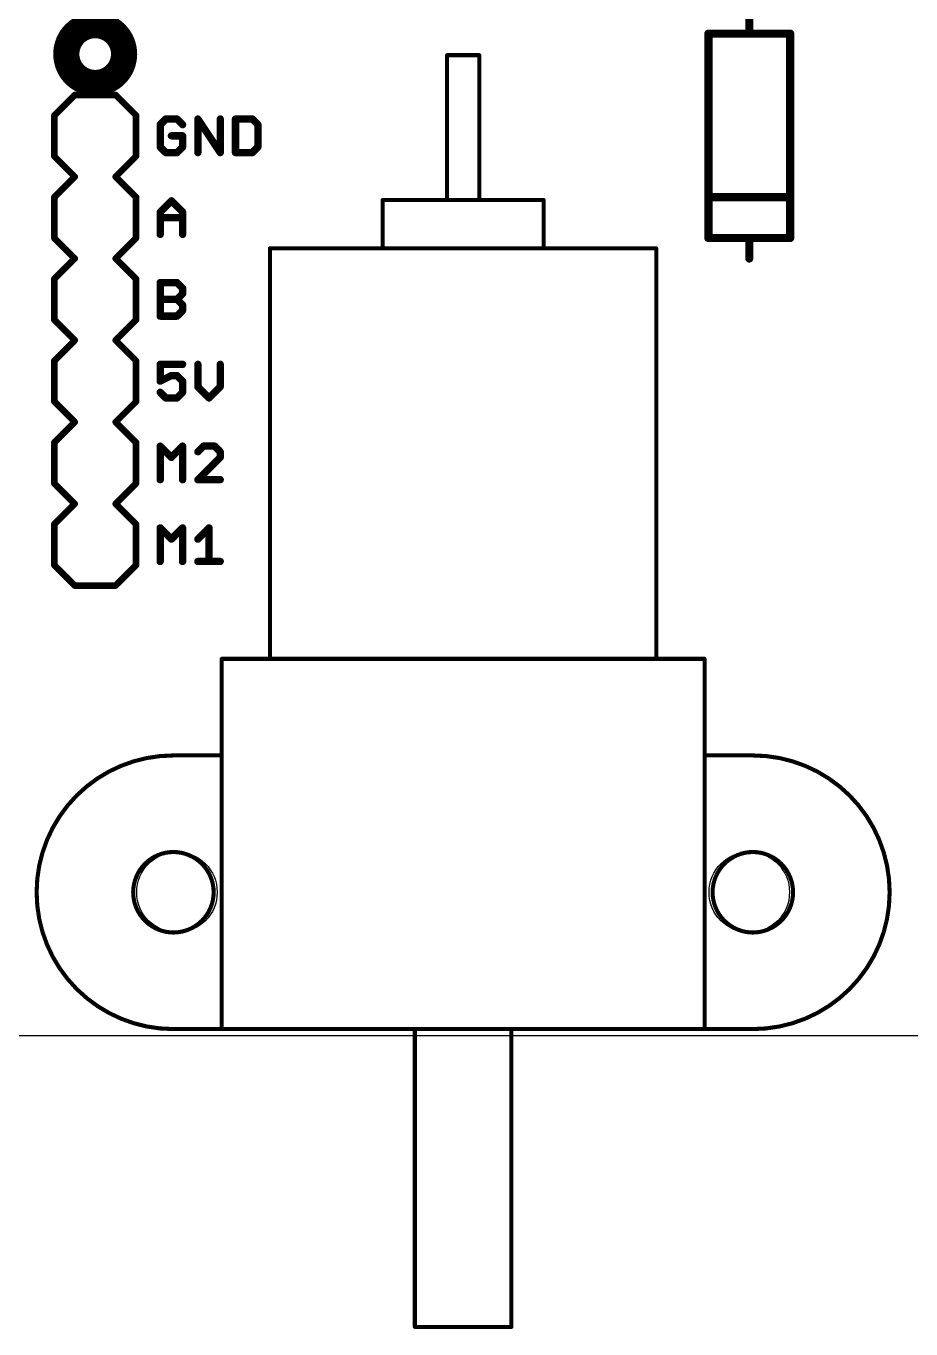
# Model space of a CAD drawing. Extents: x 0 to 99.1, y -0.2 to 81.5.
# Drawn here: x 23.25 to 50.74, y -0.23 to 40.24 of the extents above; entities that cross this region are included whole.
import ezdxf

# ---------------------------------------------------------------- set-up
doc = ezdxf.new("R2010")
doc.units = 0
doc.layers.add('20', color=178, linetype='CONTINUOUS')
doc.layers.add('21', color=32, linetype='CONTINUOUS')

msp = doc.modelspace()

# ---------------------------------------------------------------- linework, layer by layer
at = {"layer": '20'}
msp.add_line((22.32, 8.89), (51.34, 8.89), dxfattribs=at)
for centre in [(27.94, 13.335), (45.72, 13.335)]:
    msp.add_circle(centre, 1.25, dxfattribs=at)
at = {"layer": '21'}
for points, const_width in [([(25.4, 38.472, 1), (25.4, 40.268, 1), (25.4, 38.472)], 0.8128), ([(44.45, 40.0685, 1), (44.45, 39.9415)], 0.127), ([(44.5135, 40.005, 1), (44.3865, 40.005)], 0.127), ([(45.72, 40.0685, 1), (45.72, 39.9415)], 0.127), ([(45.6565, 40.005, 1), (45.7835, 40.005)], 0.127), ([(45.72, 39.9415, 1), (45.72, 40.0685)], 0.127), ([(47.0535, 40.005, 1), (46.9265, 40.005)], 0.127), ([(46.99, 39.9415, 1), (46.99, 40.0685)], 0.127), ([(36.3618, 39.335, 1), (36.2982, 39.335)], 0.0635), ([(36.33, 39.3668, 1), (36.33, 39.3032)], 0.0635), ([(37.3618, 39.335, 1), (37.2982, 39.335)], 0.0635), ([(37.33, 39.3032, 1), (37.33, 39.3668)], 0.0635), ([(24.765, 38.1508, 1), (24.765, 38.0492)], 0.1016), ([(24.8009, 38.0641, 1), (24.7291, 38.1359)], 0.1016), ([(26.0709, 38.1359, 1), (25.9991, 38.0641)], 0.1016), ([(26.035, 38.0492, 1), (26.035, 38.1508)], 0.1016), ([(24.1808, 37.465, 1), (24.0792, 37.465)], 0.1016), ([(24.0941, 37.5009, 1), (24.1659, 37.4291)], 0.1016), ([(26.7208, 37.465, 1), (26.6192, 37.465)], 0.1016), ([(26.6341, 37.4291, 1), (26.7059, 37.5009)], 0.1016), ([(27.4764, 37.1779, 1), (27.3621, 37.1779)], 0.1143), ([(27.3789, 37.2183, 1), (27.4597, 37.1375)], 0.1143), ([(27.593, 37.4087, 1), (27.593, 37.2944)], 0.1143), ([(27.6334, 37.3112, 1), (27.5526, 37.392)], 0.1143), ([(27.9809, 37.392, 1), (27.9, 37.3112)], 0.1143), ([(27.9404, 37.2944, 1), (27.9404, 37.4087)], 0.1143), ([(28.0737, 37.1375, 1), (28.1546, 37.2183)], 0.1143), ([(28.6458, 37.3516, 1), (28.5315, 37.3516)], 0.1143), ([(28.6362, 37.3833, 1), (28.5411, 37.3199)], 0.1143), ([(29.3407, 37.3516, 1), (29.2264, 37.3516)], 0.1143), ([(29.8152, 37.3516, 1), (29.7009, 37.3516)], 0.1143), ([(29.7581, 37.4087, 1), (29.7581, 37.2944)], 0.1143), ([(30.3196, 37.392, 1), (30.2388, 37.3112)], 0.1143), ([(30.2792, 37.2944, 1), (30.2792, 37.4087)], 0.1143), ([(30.5101, 37.1779, 1), (30.3958, 37.1779)], 0.1143), ([(30.4125, 37.1375, 1), (30.4934, 37.2183)], 0.1143), ([(27.7667, 36.8876, 1), (27.7667, 36.7733)], 0.1143), ([(28.1713, 36.8304, 1), (28.057, 36.8304)], 0.1143), ([(28.1142, 36.7733, 1), (28.1142, 36.8876)], 0.1143), ([(27.4597, 36.5234, 1), (27.3789, 36.4426)], 0.1143), ([(27.3621, 36.483, 1), (27.4764, 36.483)], 0.1143), ([(27.593, 36.3665, 1), (27.593, 36.2522)], 0.1143), ([(27.9404, 36.2522, 1), (27.9404, 36.3665)], 0.1143), ([(28.057, 36.483, 1), (28.1713, 36.483)], 0.1143), ([(28.1546, 36.4426, 1), (28.0737, 36.5234)], 0.1143), ([(29.7581, 36.3665, 1), (29.7581, 36.2522)], 0.1143), ([(30.2792, 36.2522, 1), (30.2792, 36.3665)], 0.1143), ([(30.3958, 36.483, 1), (30.5101, 36.483)], 0.1143), ([(30.4934, 36.4426, 1), (30.4125, 36.5234)], 0.1143), ([(24.1659, 36.2309, 1), (24.0941, 36.1591)], 0.1016), ([(24.0792, 36.195, 1), (24.1808, 36.195)], 0.1016), ([(26.6192, 36.195, 1), (26.7208, 36.195)], 0.1016), ([(26.7059, 36.1591, 1), (26.6341, 36.2309)], 0.1016), ([(27.5526, 36.2689, 1), (27.6334, 36.3497)], 0.1143), ([(27.9, 36.3497, 1), (27.9809, 36.2689)], 0.1143), ([(28.5315, 36.3093, 1), (28.6458, 36.3093)], 0.1143), ([(29.2264, 36.3093, 1), (29.3407, 36.3093)], 0.1143), ([(29.236, 36.2776, 1), (29.3311, 36.341)], 0.1143), ([(29.7009, 36.3093, 1), (29.8152, 36.3093)], 0.1143), ([(30.2388, 36.3497, 1), (30.3196, 36.2689)], 0.1143), ([(24.8009, 35.5241, 1), (24.7291, 35.5959)], 0.1016), ([(24.7291, 35.5241, 1), (24.8009, 35.5959)], 0.1016), ([(26.0709, 35.5959, 1), (25.9991, 35.5241)], 0.1016), ([(25.9991, 35.5959, 1), (26.0709, 35.5241)], 0.1016), ([(24.1808, 34.925, 1), (24.0792, 34.925)], 0.1016), ([(24.0941, 34.9609, 1), (24.1659, 34.8891)], 0.1016), ([(26.7208, 34.925, 1), (26.6192, 34.925)], 0.1016), ([(26.6341, 34.8891, 1), (26.7059, 34.9609)], 0.1016), ([(27.8071, 34.852, 1), (27.7263, 34.7712)], 0.1143), ([(27.8071, 34.7712, 1), (27.7263, 34.852)], 0.1143), ([(34.3618, 34.835, 1), (34.2982, 34.835)], 0.0635), ([(34.33, 34.8668, 1), (34.33, 34.8032)], 0.0635), ([(36.33, 34.8668, 1), (36.33, 34.8032)], 0.0635), ([(36.2982, 34.835, 1), (36.3618, 34.835)], 0.0635), ([(36.33, 34.8032, 1), (36.33, 34.8668)], 0.0635), ([(37.33, 34.8668, 1), (37.33, 34.8032)], 0.0635), ([(37.2982, 34.835, 1), (37.3618, 34.835)], 0.0635), ([(37.33, 34.8032, 1), (37.33, 34.8668)], 0.0635), ([(39.3618, 34.835, 1), (39.2983, 34.835)], 0.0635), ([(39.33, 34.8032, 1), (39.33, 34.8668)], 0.0635), ([(44.5135, 34.925, 1), (44.3865, 34.925)], 0.127), ([(44.45, 34.9885, 1), (44.45, 34.8615)], 0.127), ([(44.3865, 34.925, 1), (44.5135, 34.925)], 0.127), ([(47.0535, 34.925, 1), (46.9265, 34.925)], 0.127), ([(46.9265, 34.925, 1), (47.0535, 34.925)], 0.127), ([(46.99, 34.8615, 1), (46.99, 34.9885)], 0.127), ([(27.4764, 34.4642, 1), (27.3621, 34.4642)], 0.1143), ([(27.3789, 34.5046, 1), (27.4597, 34.4237)], 0.1143), ([(27.4193, 34.3476, 1), (27.4193, 34.2333)], 0.1143), ([(28.1713, 34.4642, 1), (28.057, 34.4642)], 0.1143), ([(28.0737, 34.4237, 1), (28.1546, 34.5046)], 0.1143), ([(28.1142, 34.2333, 1), (28.1142, 34.3476)], 0.1143), ([(24.1659, 33.6909, 1), (24.0941, 33.6191)], 0.1016), ([(24.0792, 33.655, 1), (24.1808, 33.655)], 0.1016), ([(26.6192, 33.655, 1), (26.7208, 33.655)], 0.1016), ([(26.7059, 33.6191, 1), (26.6341, 33.6909)], 0.1016), ([(27.3621, 33.7693, 1), (27.4764, 33.7693)], 0.1143), ([(28.057, 33.7693, 1), (28.1713, 33.7693)], 0.1143), ([(44.45, 33.7185, 1), (44.45, 33.5915)], 0.127), ([(44.3865, 33.655, 1), (44.5135, 33.655)], 0.127), ([(45.72, 33.7185, 1), (45.72, 33.5915)], 0.127), ([(45.7835, 33.655, 1), (45.6565, 33.655)], 0.127), ([(45.72, 33.5915, 1), (45.72, 33.7185)], 0.127), ([(46.9265, 33.655, 1), (47.0535, 33.655)], 0.127), ([(46.99, 33.5915, 1), (46.99, 33.7185)], 0.127), ([(30.83, 33.3668, 1), (30.83, 33.3032)], 0.0635), ([(30.8618, 33.335, 1), (30.7983, 33.335)], 0.0635), ([(34.33, 33.3668, 1), (34.33, 33.3032)], 0.0635), ([(34.2982, 33.335, 1), (34.3618, 33.335)], 0.0635), ([(34.33, 33.3032, 1), (34.33, 33.3668)], 0.0635), ([(39.33, 33.3668, 1), (39.33, 33.3032)], 0.0635), ([(39.2983, 33.335, 1), (39.3618, 33.335)], 0.0635), ([(39.33, 33.3032, 1), (39.33, 33.3668)], 0.0635), ([(42.8618, 33.335, 1), (42.7983, 33.335)], 0.0635), ([(42.83, 33.3032, 1), (42.83, 33.3668)], 0.0635), ([(24.8009, 32.9841, 1), (24.7291, 33.0559)], 0.1016), ([(24.7291, 32.9841, 1), (24.8009, 33.0559)], 0.1016), ([(26.0709, 33.0559, 1), (25.9991, 32.9841)], 0.1016), ([(25.9991, 33.0559, 1), (26.0709, 32.9841)], 0.1016), ([(45.6565, 33.02, 1), (45.7835, 33.02)], 0.127), ([(24.1808, 32.385, 1), (24.0792, 32.385)], 0.1016), ([(24.0941, 32.4209, 1), (24.1659, 32.3491)], 0.1016), ([(26.7208, 32.385, 1), (26.6192, 32.385)], 0.1016), ([(26.6341, 32.3491, 1), (26.7059, 32.4209)], 0.1016), ([(27.4764, 32.2716, 1), (27.3621, 32.2716)], 0.1143), ([(27.4193, 32.3287, 1), (27.4193, 32.2144)], 0.1143), ([(27.9809, 32.312, 1), (27.9, 32.2312)], 0.1143), ([(27.9404, 32.2144, 1), (27.9404, 32.3287)], 0.1143), ([(28.1713, 32.0979, 1), (28.057, 32.0979)], 0.1143), ([(28.057, 31.9242, 1), (28.1713, 31.9242)], 0.1143), ([(28.0737, 32.0575, 1), (28.1546, 32.1383)], 0.1143), ([(28.1546, 31.8837, 1), (28.0737, 31.9646)], 0.1143), ([(27.4193, 31.8076, 1), (27.4193, 31.6933)], 0.1143), ([(27.9809, 31.7909, 1), (27.9, 31.71)], 0.1143), ([(27.9, 31.7909, 1), (27.9809, 31.71)], 0.1143), ([(27.9404, 31.6933, 1), (27.9404, 31.8076)], 0.1143), ([(28.1713, 31.5767, 1), (28.057, 31.5767)], 0.1143), ([(28.0737, 31.5363, 1), (28.1546, 31.6171)], 0.1143), ([(24.1659, 31.1509, 1), (24.0941, 31.0791)], 0.1016), ([(24.0792, 31.115, 1), (24.1808, 31.115)], 0.1016), ([(26.6192, 31.115, 1), (26.7208, 31.115)], 0.1016), ([(26.7059, 31.0791, 1), (26.6341, 31.1509)], 0.1016), ([(27.4193, 31.2865, 1), (27.4193, 31.1722)], 0.1143), ([(27.3621, 31.2293, 1), (27.4764, 31.2293)], 0.1143), ([(27.9, 31.2697, 1), (27.9809, 31.1889)], 0.1143), ([(27.9404, 31.1722, 1), (27.9404, 31.2865)], 0.1143), ([(28.057, 31.403, 1), (28.1713, 31.403)], 0.1143), ([(28.1546, 31.3626, 1), (28.0737, 31.4434)], 0.1143), ([(24.8009, 30.4441, 1), (24.7291, 30.5159)], 0.1016), ([(24.7291, 30.4441, 1), (24.8009, 30.5159)], 0.1016), ([(26.0709, 30.5159, 1), (25.9991, 30.4441)], 0.1016), ([(25.9991, 30.5159, 1), (26.0709, 30.4441)], 0.1016), ([(24.1808, 29.845, 1), (24.0792, 29.845)], 0.1016), ([(24.0941, 29.8809, 1), (24.1659, 29.8091)], 0.1016), ([(26.7208, 29.845, 1), (26.6192, 29.845)], 0.1016), ([(26.6341, 29.8091, 1), (26.7059, 29.8809)], 0.1016), ([(27.4764, 29.7316, 1), (27.3621, 29.7316)], 0.1143), ([(27.4193, 29.7887, 1), (27.4193, 29.6744)], 0.1143), ([(28.1142, 29.6744, 1), (28.1142, 29.7887)], 0.1143), ([(28.6458, 29.7316, 1), (28.5315, 29.7316)], 0.1143), ([(29.3407, 29.7316, 1), (29.2264, 29.7316)], 0.1143), ([(27.3937, 29.2616, 1), (27.4449, 29.1593)], 0.1143), ([(27.3621, 29.2104, 1), (27.4764, 29.2104)], 0.1143), ([(27.7667, 29.4413, 1), (27.7667, 29.327)], 0.1143), ([(27.7923, 29.333, 1), (27.7412, 29.4353)], 0.1143), ([(27.9809, 29.4246, 1), (27.9, 29.3437)], 0.1143), ([(27.9404, 29.327, 1), (27.9404, 29.4413)], 0.1143), ([(28.1713, 29.2104, 1), (28.057, 29.2104)], 0.1143), ([(28.0737, 29.17, 1), (28.1546, 29.2509)], 0.1143), ([(28.6291, 29.0771, 1), (28.5483, 28.9963)], 0.1143), ([(29.324, 28.9963, 1), (29.2431, 29.0771)], 0.1143), ([(27.4597, 28.9034, 1), (27.3789, 28.8226)], 0.1143), ([(27.593, 28.7465, 1), (27.593, 28.6322)], 0.1143), ([(27.5526, 28.6489, 1), (27.6334, 28.7297)], 0.1143), ([(27.9, 28.7297, 1), (27.9809, 28.6489)], 0.1143), ([(27.9404, 28.6322, 1), (27.9404, 28.7465)], 0.1143), ([(28.057, 28.863, 1), (28.1713, 28.863)], 0.1143), ([(28.1546, 28.8226, 1), (28.0737, 28.9034)], 0.1143), ([(28.5315, 29.0367, 1), (28.6458, 29.0367)], 0.1143), ([(28.8957, 28.7297, 1), (28.9765, 28.6489)], 0.1143), ([(28.8957, 28.6489, 1), (28.9765, 28.7297)], 0.1143), ([(29.2264, 29.0367, 1), (29.3407, 29.0367)], 0.1143), ([(24.1659, 28.6109, 1), (24.0941, 28.5391)], 0.1016), ([(24.0792, 28.575, 1), (24.1808, 28.575)], 0.1016), ([(26.6192, 28.575, 1), (26.7208, 28.575)], 0.1016), ([(26.7059, 28.5391, 1), (26.6341, 28.6109)], 0.1016), ([(24.8009, 27.9041, 1), (24.7291, 27.9759)], 0.1016), ([(24.7291, 27.9041, 1), (24.8009, 27.9759)], 0.1016), ([(26.0709, 27.9759, 1), (25.9991, 27.9041)], 0.1016), ([(25.9991, 27.9759, 1), (26.0709, 27.9041)], 0.1016), ([(24.1808, 27.305, 1), (24.0792, 27.305)], 0.1016), ([(24.0941, 27.3409, 1), (24.1659, 27.2691)], 0.1016), ([(26.7208, 27.305, 1), (26.6192, 27.305)], 0.1016), ([(26.6341, 27.2691, 1), (26.7059, 27.3409)], 0.1016), ([(27.4764, 27.1916, 1), (27.3621, 27.1916)], 0.1143), ([(27.4597, 27.232, 1), (27.3789, 27.1512)], 0.1143), ([(28.1713, 27.1916, 1), (28.057, 27.1916)], 0.1143), ([(28.1546, 27.1512, 1), (28.0737, 27.232)], 0.1143), ([(28.5483, 27.0583, 1), (28.6291, 26.9775)], 0.1143), ([(28.7624, 27.2487, 1), (28.7624, 27.1344)], 0.1143), ([(28.8028, 27.1512, 1), (28.722, 27.232)], 0.1143), ([(29.1503, 27.232, 1), (29.0694, 27.1512)], 0.1143), ([(29.1098, 27.1344, 1), (29.1098, 27.2487)], 0.1143), ([(29.3407, 27.0179, 1), (29.2264, 27.0179)], 0.1143), ([(29.2431, 26.9775, 1), (29.324, 27.0583)], 0.1143), ([(27.7263, 26.8846, 1), (27.8071, 26.8037)], 0.1143), ([(27.7263, 26.8037, 1), (27.8071, 26.8846)], 0.1143), ([(29.2264, 26.8442, 1), (29.3407, 26.8442)], 0.1143), ([(29.324, 26.8037, 1), (29.2431, 26.8846)], 0.1143), ([(24.1659, 26.0709, 1), (24.0941, 25.9991)], 0.1016), ([(24.0792, 26.035, 1), (24.1808, 26.035)], 0.1016), ([(26.6192, 26.035, 1), (26.7208, 26.035)], 0.1016), ([(26.7059, 25.9991, 1), (26.6341, 26.0709)], 0.1016), ([(27.3621, 26.1493, 1), (27.4764, 26.1493)], 0.1143), ([(28.057, 26.1493, 1), (28.1713, 26.1493)], 0.1143), ([(28.5887, 26.2065, 1), (28.5887, 26.0922)], 0.1143), ([(28.5483, 26.1897, 1), (28.6291, 26.1089)], 0.1143), ([(29.2836, 26.0922, 1), (29.2836, 26.2065)], 0.1143), ([(24.8009, 25.3641, 1), (24.7291, 25.4359)], 0.1016), ([(26.0709, 25.4359, 1), (25.9991, 25.3641)], 0.1016), ([(24.7291, 25.3641, 1), (24.8009, 25.4359)], 0.1016), ([(25.9991, 25.4359, 1), (26.0709, 25.3641)], 0.1016), ([(24.1808, 24.765, 1), (24.0792, 24.765)], 0.1016), ([(24.0941, 24.8009, 1), (24.1659, 24.7291)], 0.1016), ([(26.7208, 24.765, 1), (26.6192, 24.765)], 0.1016), ([(26.6341, 24.7291, 1), (26.7059, 24.8009)], 0.1016), ([(27.4764, 24.6516, 1), (27.3621, 24.6516)], 0.1143), ([(27.4597, 24.692, 1), (27.3789, 24.6112)], 0.1143), ([(28.1713, 24.6516, 1), (28.057, 24.6516)], 0.1143), ([(28.1546, 24.6112, 1), (28.0737, 24.692)], 0.1143), ([(28.9933, 24.6516, 1), (28.879, 24.6516)], 0.1143), ([(28.9765, 24.6112, 1), (28.8957, 24.692)], 0.1143), ([(27.7263, 24.3446, 1), (27.8071, 24.2637)], 0.1143), ([(27.7263, 24.2637, 1), (27.8071, 24.3446)], 0.1143), ([(28.5483, 24.3446, 1), (28.6291, 24.2637)], 0.1143), ([(24.1659, 23.5309, 1), (24.0941, 23.4591)], 0.1016), ([(24.0792, 23.495, 1), (24.1808, 23.495)], 0.1016), ([(26.6192, 23.495, 1), (26.7208, 23.495)], 0.1016), ([(26.7059, 23.4591, 1), (26.6341, 23.5309)], 0.1016), ([(27.3621, 23.6093, 1), (27.4764, 23.6093)], 0.1143), ([(28.057, 23.6093, 1), (28.1713, 23.6093)], 0.1143), ([(28.5887, 23.6665, 1), (28.5887, 23.5522)], 0.1143), ([(28.879, 23.6093, 1), (28.9933, 23.6093)], 0.1143), ([(29.2836, 23.5522, 1), (29.2836, 23.6665)], 0.1143), ([(24.765, 22.9108, 1), (24.765, 22.8092)], 0.1016), ([(24.7291, 22.8241, 1), (24.8009, 22.8959)], 0.1016), ([(25.9991, 22.8959, 1), (26.0709, 22.8241)], 0.1016), ([(26.035, 22.8092, 1), (26.035, 22.9108)], 0.1016), ([(29.33, 20.6167, 1), (29.33, 20.5533)], 0.0635), ([(29.3618, 20.585, 1), (29.2983, 20.585)], 0.0635), ([(30.83, 20.6167, 1), (30.83, 20.5533)], 0.0635), ([(30.83, 20.5533, 1), (30.83, 20.6167)], 0.0635), ([(42.83, 20.6167, 1), (42.83, 20.5533)], 0.0635), ([(42.83, 20.5533, 1), (42.83, 20.6167)], 0.0635), ([(44.3618, 20.585, 1), (44.2983, 20.585)], 0.0635), ([(44.33, 20.5533, 1), (44.33, 20.6167)], 0.0635), ([(30.7983, 20.585, 1), (30.8618, 20.585)], 0.0635), ([(42.7983, 20.585, 1), (42.8618, 20.585)], 0.0635), ([(27.83, 17.585, 1), (27.83, 9.085)], 0.127), ([(27.83, 17.6167, 1), (27.83, 17.5533)], 0.0635), ([(27.83, 17.5533, 1), (27.83, 17.6167)], 0.0635), ([(29.3618, 17.585, 1), (29.2983, 17.585)], 0.0635), ([(29.2983, 17.585, 1), (29.3618, 17.585)], 0.0635), ([(29.33, 17.5533, 1), (29.33, 17.6167)], 0.0635), ([(44.3618, 17.585, 1), (44.2983, 17.585)], 0.0635), ([(44.33, 17.6167, 1), (44.33, 17.5533)], 0.0635), ([(44.2983, 17.585, 1), (44.3618, 17.585)], 0.0635), ([(45.83, 9.085, 1), (45.83, 17.585)], 0.127), ([(45.83, 17.6167, 1), (45.83, 17.5533)], 0.0635), ([(45.83, 17.5533, 1), (45.83, 17.6167)], 0.0635), ([(27.83, 12.085, 1), (27.83, 14.585, 1), (27.83, 12.085)], 0.127), ([(45.83, 12.085, 1), (45.83, 14.585, 1), (45.83, 12.085)], 0.127), ([(27.83, 9.1168, 1), (27.83, 9.0533)], 0.0635), ([(27.83, 9.0533, 1), (27.83, 9.1168)], 0.0635), ([(29.33, 9.1168, 1), (29.33, 9.0533)], 0.0635), ([(29.2983, 9.085, 1), (29.3618, 9.085)], 0.0635), ([(29.33, 9.0533, 1), (29.33, 9.1168)], 0.0635), ([(35.3618, 9.085, 1), (35.2982, 9.085)], 0.0635), ([(35.33, 9.1168, 1), (35.33, 9.0533)], 0.0635), ([(35.33, 9.0533, 1), (35.33, 9.1168)], 0.0635), ([(38.3618, 9.085, 1), (38.2982, 9.085)], 0.0635), ([(38.33, 9.1168, 1), (38.33, 9.0533)], 0.0635), ([(38.33, 9.0533, 1), (38.33, 9.1168)], 0.0635), ([(44.33, 9.1168, 1), (44.33, 9.0533)], 0.0635), ([(44.2983, 9.085, 1), (44.3618, 9.085)], 0.0635), ([(44.33, 9.0533, 1), (44.33, 9.1168)], 0.0635), ([(45.83, 9.1168, 1), (45.83, 9.0533)], 0.0635), ([(45.83, 9.0533, 1), (45.83, 9.1168)], 0.0635), ([(35.2982, -0.165, 1), (35.3618, -0.165)], 0.0635), ([(35.33, -0.1333, 1), (35.33, -0.1968)], 0.0635), ([(38.2982, -0.165, 1), (38.3618, -0.165)], 0.0635), ([(38.33, -0.1968, 1), (38.33, -0.1333)], 0.0635)]:
    msp.add_lwpolyline(points, format="xyb", dxfattribs=dict(at, const_width=const_width))
for points, const_width in [([(45.72, 40.005), (45.72, 40.64)], 0.254), ([(45.72, 40.005), (44.45, 40.005)], 0.254), ([(44.45, 40.005), (44.45, 34.925)], 0.254), ([(46.99, 40.005), (45.72, 40.005)], 0.254), ([(46.99, 34.925), (46.99, 40.005)], 0.254), ([(36.33, 34.835), (36.33, 39.335)], 0.127), ([(36.33, 39.335), (37.33, 39.335)], 0.127), ([(37.33, 39.335), (37.33, 34.835)], 0.127), ([(24.765, 38.1), (24.13, 37.465)], 0.2032), ([(26.035, 38.1), (24.765, 38.1)], 0.2032), ([(26.67, 37.465), (26.035, 38.1)], 0.2032), ([(24.13, 36.195), (24.13, 37.465)], 0.2032), ([(26.67, 37.465), (26.67, 36.195)], 0.2032), ([(27.593, 37.3516), (27.4193, 37.1779)], 0.2286), ([(27.4193, 37.1779), (27.4193, 36.483)], 0.2286), ([(27.9404, 37.3516), (27.593, 37.3516)], 0.2286), ([(28.1142, 37.1779), (27.9404, 37.3516)], 0.2286), ([(28.5887, 36.3093), (28.5887, 37.3516)], 0.2286), ([(28.5887, 37.3516), (29.2836, 36.3093)], 0.2286), ([(29.2836, 36.3093), (29.2836, 37.3516)], 0.2286), ([(29.7581, 37.3516), (29.7581, 36.3093)], 0.2286), ([(30.2792, 37.3516), (29.7581, 37.3516)], 0.2286), ([(30.453, 37.1779), (30.2792, 37.3516)], 0.2286), ([(30.453, 36.483), (30.453, 37.1779)], 0.2286), ([(28.1142, 36.8304), (27.7667, 36.8304)], 0.2286), ([(28.1142, 36.483), (28.1142, 36.8304)], 0.2286), ([(27.4193, 36.483), (27.593, 36.3093)], 0.2286), ([(27.593, 36.3093), (27.9404, 36.3093)], 0.2286), ([(27.9404, 36.3093), (28.1142, 36.483)], 0.2286), ([(29.7581, 36.3093), (30.2792, 36.3093)], 0.2286), ([(30.2792, 36.3093), (30.453, 36.483)], 0.2286), ([(24.765, 35.56), (24.13, 36.195)], 0.2032), ([(26.67, 36.195), (26.035, 35.56)], 0.2032), ([(24.13, 34.925), (24.765, 35.56)], 0.2032), ([(26.035, 35.56), (26.67, 34.925)], 0.2032), ([(24.13, 33.655), (24.13, 34.925)], 0.2032), ([(26.67, 34.925), (26.67, 33.655)], 0.2032), ([(27.4193, 34.4642), (27.7667, 34.8116)], 0.2286), ([(27.7667, 34.8116), (28.1142, 34.4642)], 0.2286), ([(34.33, 33.335), (34.33, 34.835)], 0.127), ([(34.33, 34.835), (36.33, 34.835)], 0.127), ([(36.33, 34.835), (37.33, 34.835)], 0.127), ([(37.33, 34.835), (39.33, 34.835)], 0.127), ([(39.33, 34.835), (39.33, 33.335)], 0.127), ([(44.45, 34.925), (44.45, 33.655)], 0.254), ([(46.99, 34.925), (44.45, 34.925)], 0.254), ([(46.99, 33.655), (46.99, 34.925)], 0.254), ([(27.4193, 33.7693), (27.4193, 34.4642)], 0.2286), ([(27.4193, 34.2904), (28.1142, 34.2904)], 0.2286), ([(28.1142, 34.4642), (28.1142, 33.7693)], 0.2286), ([(24.765, 33.02), (24.13, 33.655)], 0.2032), ([(26.67, 33.655), (26.035, 33.02)], 0.2032), ([(44.45, 33.655), (45.72, 33.655)], 0.254), ([(45.72, 33.655), (46.99, 33.655)], 0.254), ([(45.72, 33.655), (45.72, 33.02)], 0.254), ([(30.83, 20.585), (30.83, 33.335)], 0.127), ([(30.83, 33.335), (34.33, 33.335)], 0.127), ([(34.33, 33.335), (39.33, 33.335)], 0.127), ([(39.33, 33.335), (42.83, 33.335)], 0.127), ([(42.83, 33.335), (42.83, 20.585)], 0.127), ([(24.13, 32.385), (24.765, 33.02)], 0.2032), ([(26.035, 33.02), (26.67, 32.385)], 0.2032), ([(24.13, 31.115), (24.13, 32.385)], 0.2032), ([(26.67, 32.385), (26.67, 31.115)], 0.2032), ([(27.4193, 31.2293), (27.4193, 32.2716)], 0.2286), ([(27.4193, 32.2716), (27.9404, 32.2716)], 0.2286), ([(27.9404, 32.2716), (28.1142, 32.0979)], 0.2286), ([(28.1142, 31.9242), (27.9404, 31.7504)], 0.2286), ([(28.1142, 32.0979), (28.1142, 31.9242)], 0.2286), ([(27.4193, 31.7504), (27.9404, 31.7504)], 0.2286), ([(27.9404, 31.7504), (28.1142, 31.5767)], 0.2286), ([(28.1142, 31.5767), (28.1142, 31.403)], 0.2286), ([(24.765, 30.48), (24.13, 31.115)], 0.2032), ([(26.67, 31.115), (26.035, 30.48)], 0.2032), ([(27.9404, 31.2293), (27.4193, 31.2293)], 0.2286), ([(28.1142, 31.403), (27.9404, 31.2293)], 0.2286), ([(24.765, 30.48), (24.13, 29.845)], 0.2032), ([(26.67, 29.845), (26.035, 30.48)], 0.2032), ([(24.13, 28.575), (24.13, 29.845)], 0.2032), ([(26.67, 29.845), (26.67, 28.575)], 0.2032), ([(28.1142, 29.7316), (27.4193, 29.7316)], 0.2286), ([(27.4193, 29.7316), (27.4193, 29.2104)], 0.2286), ([(28.5887, 29.7316), (28.5887, 29.0367)], 0.2286), ([(29.2836, 29.0367), (29.2836, 29.7316)], 0.2286), ([(27.4193, 29.2104), (27.7667, 29.3842)], 0.2286), ([(27.7667, 29.3842), (27.9404, 29.3842)], 0.2286), ([(27.9404, 29.3842), (28.1142, 29.2104)], 0.2286), ([(28.1142, 29.2104), (28.1142, 28.863)], 0.2286), ([(28.5887, 29.0367), (28.9361, 28.6893)], 0.2286), ([(28.9361, 28.6893), (29.2836, 29.0367)], 0.2286), ([(27.593, 28.6893), (27.4193, 28.863)], 0.2286), ([(27.9404, 28.6893), (27.593, 28.6893)], 0.2286), ([(28.1142, 28.863), (27.9404, 28.6893)], 0.2286), ([(24.765, 27.94), (24.13, 28.575)], 0.2032), ([(26.67, 28.575), (26.035, 27.94)], 0.2032), ([(24.13, 27.305), (24.765, 27.94)], 0.2032), ([(26.035, 27.94), (26.67, 27.305)], 0.2032), ([(24.13, 26.035), (24.13, 27.305)], 0.2032), ([(26.67, 27.305), (26.67, 26.035)], 0.2032), ([(27.4193, 26.1493), (27.4193, 27.1916)], 0.2286), ([(27.4193, 27.1916), (27.7667, 26.8442)], 0.2286), ([(27.7667, 26.8442), (28.1142, 27.1916)], 0.2286), ([(28.1142, 27.1916), (28.1142, 26.1493)], 0.2286), ([(28.7624, 27.1916), (28.5887, 27.0179)], 0.2286), ([(29.1098, 27.1916), (28.7624, 27.1916)], 0.2286), ([(29.2836, 27.0179), (29.1098, 27.1916)], 0.2286), ([(29.2836, 26.8442), (29.2836, 27.0179)], 0.2286), ([(28.5887, 26.1493), (29.2836, 26.8442)], 0.2286), ([(24.765, 25.4), (24.13, 26.035)], 0.2032), ([(26.67, 26.035), (26.035, 25.4)], 0.2032), ([(29.2836, 26.1493), (28.5887, 26.1493)], 0.2286), ([(24.13, 24.765), (24.765, 25.4)], 0.2032), ([(26.035, 25.4), (26.67, 24.765)], 0.2032), ([(24.13, 23.495), (24.13, 24.765)], 0.2032), ([(26.67, 24.765), (26.67, 23.495)], 0.2032), ([(27.4193, 23.6093), (27.4193, 24.6516)], 0.2286), ([(27.4193, 24.6516), (27.7667, 24.3042)], 0.2286), ([(27.7667, 24.3042), (28.1142, 24.6516)], 0.2286), ([(28.1142, 24.6516), (28.1142, 23.6093)], 0.2286), ([(28.5887, 24.3042), (28.9361, 24.6516)], 0.2286), ([(28.9361, 24.6516), (28.9361, 23.6093)], 0.2286), ([(24.765, 22.86), (24.13, 23.495)], 0.2032), ([(26.67, 23.495), (26.035, 22.86)], 0.2032), ([(28.5887, 23.6093), (29.2836, 23.6093)], 0.2286), ([(26.035, 22.86), (24.765, 22.86)], 0.2032), ([(29.33, 20.585), (30.83, 20.585)], 0.127), ([(29.33, 17.585), (29.33, 20.585)], 0.127), ([(30.83, 20.585), (42.83, 20.585)], 0.127), ([(42.83, 20.585), (44.33, 20.585)], 0.127), ([(44.33, 20.585), (44.33, 17.585)], 0.127), ([(27.83, 17.585), (29.33, 17.585)], 0.127), ([(29.33, 9.085), (29.33, 17.585)], 0.127), ([(44.33, 17.585), (44.33, 9.085)], 0.127), ([(45.83, 17.585), (44.33, 17.585)], 0.127), ([(27.83, 9.085), (29.33, 9.085)], 0.127), ([(35.33, 9.085), (29.33, 9.085)], 0.127), ([(38.33, 9.085), (35.33, 9.085)], 0.127), ([(35.33, 9.085), (35.33, -0.165)], 0.127), ([(44.33, 9.085), (38.33, 9.085)], 0.127), ([(38.33, -0.165), (38.33, 9.085)], 0.127), ([(45.83, 9.085), (44.33, 9.085)], 0.127), ([(35.33, -0.165), (38.33, -0.165)], 0.127)]:
    msp.add_lwpolyline(points, dxfattribs=dict(at, const_width=const_width))

doc.saveas('drawing.dxf')
